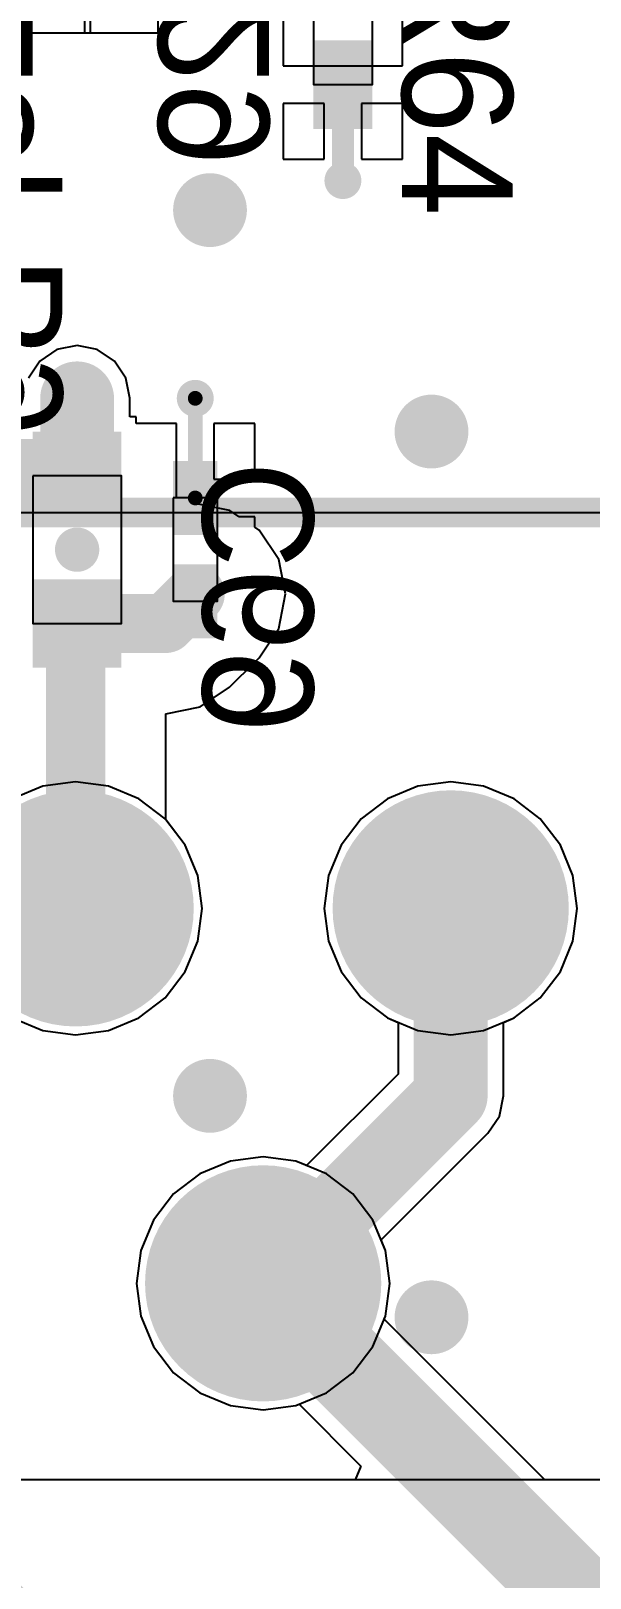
# Model space of a CAD drawing. Header units: millimetres. Extents: x 15 to 122, y 23 to 96.
# Drawn here: x 103.79 to 107.57, y 40.23 to 50.71 of the extents above; entities that cross this region are included whole.
import ezdxf

# ---------------------------------------------------------------- set-up
doc = ezdxf.new("R2010")
doc.units = ezdxf.units.MM
for name, color, linetype in [('Bottom Modules', 3, 'Continuous'), ('BottomLayer', 5, 'Continuous'), ('BottomOverlay', 54, 'Continuous'), ('BottomPaste', 16, 'Continuous'), ('TopLayer', 1, 'Continuous'), ('TopOverlay', 2, 'Continuous'), ('TopPaste', 8, 'Continuous'), ('TopSolder', 216, 'Continuous'), ('Upper Modules', 80, 'Continuous')]:
    doc.layers.add(name, color=color, linetype=linetype)
doc.styles.get("Standard").update_dxf_attribs({"font": 'ARExthalf2.shx', "width": 0.1})

msp = doc.modelspace()

# ---------------------------------------------------------------- linework, layer by layer
at = {"layer": 'Bottom Modules'}
for points in [[(103.80000068, 47.69999858), (103.80000068, 46.69999804), (104.39999948, 46.69999804), (104.39999948, 47.69999858)], [(104.7499937, 47.55002428), (104.7499937, 46.85000028), (105.0499931, 46.85000028), (105.0499931, 47.55002428)]]:
    msp.add_lwpolyline(points, close=True, dxfattribs=at)
at = {"layer": 'BottomLayer'}
for p, q in [((104.15000506, 51.24601638), (104.15000506, 50.69999258)), ((104.65000406, 50.69999258), (104.65000406, 51.24601638)), ((104.15000506, 50.69999258), (104.65000406, 50.69999258)), ((103.96343698, 48.55469334), (103.84766378, 48.47733763999999)), ((104.10000008, 48.58185864), (103.96343698, 48.55469334)), ((104.23656318, 48.55469334), (104.10000008, 48.58185864)), ((104.35233638, 48.47733763999999), (104.23656318, 48.55469334)), ((103.84766378, 48.47733763999999), (103.77030808, 48.36156444)), ((104.42969208, 48.36156444), (104.35233638, 48.47733763999999)), ((104.45685738, 48.22500134), (104.42969208, 48.36156444)), ((104.45685738, 48.09999778), (104.45685738, 48.22500134)), ((104.49999928, 48.09999778), (104.45685738, 48.09999778)), ((104.49999928, 48.05402377999999), (104.49999928, 48.09999778)), ((104.7729934, 48.05402377999999), (104.49999928, 48.05402377999999)), ((104.7729934, 47.55002428), (104.7729934, 48.05402377999999)), ((105.3039931, 48.05402377999999), (105.0269934, 48.05402377999999)), ((105.0269934, 48.05402377999999), (105.0269934, 47.67702428)), ((105.3039931, 47.67702428), (105.3039931, 48.05402377999999)), ((105.0269934, 47.67702428), (105.3039931, 47.67702428)), ((104.8999934, 47.55002428), (104.7729934, 47.55002428)), ((104.8999934, 47.51180236), (104.8999934, 47.55002428)), ((104.90000102, 47.51180489999999), (104.8999934, 47.51180236)), ((105.1341306, 47.465234), (104.90000102, 47.51180489999999)), ((105.19730294, 47.42302428), (105.1341306, 47.465234)), ((105.3039931, 47.42302428), (105.19730294, 47.42302428)), ((105.3039931, 47.35167822), (105.3039931, 47.42302428)), ((105.33257826, 47.33257742), (105.3039931, 47.35167822)), ((105.46519166, 47.13410944), (105.33257826, 47.33257742)), ((105.51175494, 46.90000018), (105.46519166, 47.13410944)), ((105.46519166, 46.66589346), (105.51175494, 46.90000018)), ((105.33257826, 46.46742548), (105.46519166, 46.66589346)), ((105.13257358, 46.26742334), (105.30757196, 46.44242172)), ((105.30757196, 46.44242172), (105.33257826, 46.46742548)), ((105.30757196, 46.44242172), (105.3075745, 46.44241917999999)), ((105.3075745, 46.44241917999999), (105.30757196, 46.44242172)), ((104.93410814, 46.13480994), (105.13257358, 46.26742334)), ((104.70176164, 46.08859464), (104.93410814, 46.13480994)), ((104.70176164, 45.36899486), (104.70176164, 46.08859464)), ((106.40810824, 45.59809778), (106.201337, 45.51244897999999)), ((106.63000264, 45.62731032), (106.40810824, 45.59809778)), ((106.85189704, 45.59809778), (106.63000264, 45.62731032)), ((107.05866828, 45.51244897999999), (106.85189704, 45.59809778)), ((106.201337, 45.51244897999999), (106.02377576, 45.37620338)), ((107.23622952, 45.37620338), (107.05866828, 45.51244897999999)), ((104.83247512, 45.19864468), (104.70176164, 45.36899486)), ((106.02377576, 45.37620338), (105.88753016, 45.19864468)), ((107.37247512, 45.19864468), (107.23622952, 45.37620338)), ((104.91812392, 44.9918709), (104.83247512, 45.19864468)), ((105.88753016, 45.19864468), (105.80188136, 44.9918709)), ((107.45812392, 44.9918709), (107.37247512, 45.19864468)), ((104.94733646, 44.7699765), (104.91812392, 44.9918709)), ((105.80188136, 44.9918709), (105.77266882, 44.7699765)), ((107.48733646, 44.7699765), (107.45812392, 44.9918709)), ((104.91812392, 44.54808209999999), (104.94733646, 44.7699765)), ((105.77266882, 44.7699765), (105.80188136, 44.54808209999999)), ((107.45812392, 44.54808209999999), (107.48733646, 44.7699765)), ((104.83247512, 44.34130832), (104.91812392, 44.54808209999999)), ((105.80188136, 44.54808209999999), (105.88753016, 44.34130832)), ((107.37247512, 44.34130832), (107.45812392, 44.54808209999999)), ((104.69622952, 44.16374962), (104.83247512, 44.34130832)), ((105.88753016, 44.34130832), (106.02377576, 44.16374962)), ((107.23622952, 44.16374962), (107.37247512, 44.34130832)), ((104.51866828, 44.02750401999999), (104.69622952, 44.16374962)), ((106.02377576, 44.16374962), (106.201337, 44.02750401999999)), ((107.05866828, 44.02750401999999), (107.23622952, 44.16374962)), ((103.661337, 44.02750401999999), (103.86810824, 43.94185522)), ((104.31189704, 43.94185522), (104.51866828, 44.02750401999999)), ((106.201337, 44.02750401999999), (106.40810824, 43.94185522)), ((106.85189704, 43.94185522), (107.05866828, 44.02750401999999)), ((103.86810824, 43.94185522), (104.09000264, 43.91264268)), ((104.09000264, 43.91264268), (104.31189704, 43.94185522)), ((106.40810824, 43.94185522), (106.63000264, 43.91264268)), ((106.63000264, 43.91264268), (106.85189704, 43.94185522)), ((105.36000264, 43.08731032), (105.13810824, 43.05809778)), ((105.58189704, 43.05809778), (105.36000264, 43.08731032)), ((104.931337, 42.97244898), (104.75377576, 42.83620338)), ((105.13810824, 43.05809778), (104.931337, 42.97244898)), ((105.78866828, 42.97244898), (105.58189704, 43.05809778)), ((105.96622952, 42.83620338), (105.78866828, 42.97244898)), ((104.75377576, 42.83620338), (104.61753016, 42.65864467999999)), ((106.10247512, 42.65864467999999), (105.96622952, 42.83620338)), ((104.61753016, 42.65864467999999), (104.53188136, 42.4518709)), ((106.18812392, 42.4518709), (106.10247512, 42.65864467999999)), ((104.53188136, 42.4518709), (104.50266882, 42.2299765)), ((106.21733646, 42.2299765), (106.18812392, 42.4518709)), ((104.50266882, 42.2299765), (104.53188136, 42.0080821)), ((106.18812392, 42.0080821), (106.21733646, 42.2299765)), ((104.53188136, 42.0080821), (104.61753016, 41.80130832)), ((106.17949808, 41.98725664), (106.18812392, 42.0080821)), ((107.2667527, 40.90000202), (106.17949808, 41.98725664)), ((104.61753016, 41.80130832), (104.75377576, 41.62374962)), ((104.75377576, 41.62374962), (104.931337, 41.48750402)), ((104.931337, 41.48750402), (105.13810824, 41.40185521999999)), ((105.13810824, 41.40185521999999), (105.36000264, 41.37264268)), ((105.36000264, 41.37264268), (105.58189704, 41.40185521999999)), ((105.58189704, 41.40185521999999), (105.60273266, 41.41048614)), ((105.60273266, 41.41048614), (106.02082936, 40.99239198)), ((106.02082936, 40.99239198), (105.98255918, 40.90000202)), ((105.98255918, 40.90000202), (103.2568547, 40.90000202)), ((110.10000078, 40.90000202), (107.2667527, 40.90000202))]:
    msp.add_line(p, q, dxfattribs=at)
for points, const_width in [([(104.87496932, 49.49998481999999, 1), (105.12496628, 49.49998481999999, 1)], 0.2499995), ([(103.9750016, 48.22500134, 1), (104.22499856, 48.22500134, 1)], 0.2499995), ([(104.03750084, 48.22500134, 1), (104.16249932, 48.22500134, 1)], 0.12499848), ([(104.83749162, 48.2250242, 1), (104.9624901, 48.2250242, 1)], 0.12499848), ([(104.87499218, 48.2250242, 1), (104.92498954, 48.2250242, 1)], 0.0499999), ([(104.87499472, 48.22502166, 1), (104.92499208, 48.22502166, 1)], 0.0499999), ([(104.87499472, 48.22502166, 1), (104.92499208, 48.22502166, 1)], 0.0499999), ([(106.37496886, 47.99998528, 1), (106.62496582, 47.99998528, 1)], 0.2499995), ([(103.9750016, 47.69999858, 1), (104.22499856, 47.69999858, 1)], 0.2499995), ([(103.9750016, 47.69999858, 1), (104.22499856, 47.69999858, 1)], 0.2499995), ([(104.87499472, 47.55002428, 1), (104.92499208, 47.55002428, 1)], 0.0499999), ([(104.77499746, 46.87499642, 1), (104.97499706, 46.87499642, 1)], 0.1999996), ([(104.77499746, 46.87499642, 1), (104.97499706, 46.87499642, 1)], 0.1999996), ([(104.80000122, 46.90000018, 1), (105.00000082, 46.90000018, 1)], 0.1999996), ([(103.99000792, 46.69000822, 1), (104.19000752, 46.69000822, 1)], 0.1999996), ([(103.99000792, 46.69000822, 1), (104.19000752, 46.69000822, 1)], 0.1999996), ([(104.00000028, 46.70000057999999, 1), (104.19999988, 46.70000057999999, 1)], 0.1999996), ([(104.00000028, 46.69999804, 1), (104.19999988, 46.69999804, 1)], 0.1999996), ([(104.59999908, 46.69999804, 1), (104.79999868, 46.69999804, 1)], 0.1999996), ([(104.59999908, 46.69999804, 1), (104.79999868, 46.69999804, 1)], 0.1999996), ([(103.71500466, 44.7699765, 1), (104.46500062, 44.7699765, 1)], 0.7499985), ([(106.25500466, 44.7699765, 1), (107.00500062, 44.7699765, 1)], 0.7499985), ([(103.99000792, 44.76997904, 1), (104.19000752, 44.76997904, 1)], 0.1999996), ([(104.87496932, 43.49998666, 1), (105.12496628, 43.49998666, 1)], 0.2499995), ([(104.98500466, 42.2299765, 1), (105.73500062, 42.2299765, 1)], 0.7499985), ([(105.21000802, 42.22997904, 1), (105.51000742, 42.22997904, 1)], 0.2999994), ([(106.37496886, 41.99998712, 1), (106.62496582, 41.99998712, 1)], 0.2499995)]:
    msp.add_lwpolyline(points, format="xyb", close=True, dxfattribs=dict(at, const_width=const_width))
for points, const_width in [([(104.10000008, 47.69999858), (104.10000008, 48.22500134)], 0.499999), ([(104.89999086, 48.2250242), (104.8999934, 48.22502166)], 0.0999998), ([(104.8999934, 47.55002428), (104.8999934, 48.22502166)], 0.0999998), ([(101.55000772, 47.69999858), (104.10000008, 47.69999858)], 0.499999), ([(104.69999888, 46.69999804), (104.87499726, 46.87499642)], 0.3999992), ([(104.87499726, 46.87499642), (104.90000102, 46.90000018)], 0.3999992), ([(104.09000772, 46.69000822), (104.10000008, 46.70000057999999)], 0.3999992), ([(104.09000772, 44.76997904), (104.09000772, 46.69000822)], 0.3999992), ([(104.10000008, 46.69999804), (104.69999888, 46.69999804)], 0.3999992), ([(105.36000772, 42.22997904), (108.66002652, 38.92996024)], 0.5999987999999999), ([(102.8999974, 40.65000506), (104.89999848, 38.65000398)], 0.499999)]:
    msp.add_lwpolyline(points, dxfattribs=dict(at, const_width=const_width))
for points in [[(104.39999948, 47.99999798), (103.80000068, 47.99999798), (104.39999948, 47.39999917999999), (103.80000068, 47.39999917999999)], [(104.7499937, 47.30002477999999), (105.0499931, 47.30002477999999), (104.7499937, 47.80002378), (105.0499931, 47.80002378)], [(104.7499937, 46.60000077999999), (105.0499931, 46.60000077999999), (104.7499937, 47.09999978), (105.0499931, 47.09999978)], [(104.39999948, 46.99999743999999), (103.80000068, 46.99999743999999), (104.39999948, 46.39999864), (103.80000068, 46.39999864)]]:
    msp.add_solid(points, dxfattribs=at)
at = {"layer": 'BottomOverlay'}
for points, const_width in [([(104.14999998, 47.19999958, 1), (104.05000018, 47.19999958, 1)], 0.1999996), ([(104.00000028, 47.19999958, 1), (104.10000008, 47.19999958, 1)], 0.0999998), ([(104.10000008, 47.19999958, 1), (104.19999988, 47.19999958, 1)], 0.0999998)]:
    msp.add_lwpolyline(points, format="xyb", close=True, dxfattribs=dict(at, const_width=const_width))
at = {"layer": 'BottomPaste'}
for points in [[(104.39999948, 47.99999798), (103.80000068, 47.99999798), (104.39999948, 47.39999917999999), (103.80000068, 47.39999917999999)], [(104.39999948, 47.99999798), (103.80000068, 47.99999798), (104.39999948, 47.39999917999999), (103.80000068, 47.39999917999999)], [(104.7499937, 47.30002477999999), (105.0499931, 47.30002477999999), (104.7499937, 47.80002378), (105.0499931, 47.80002378)], [(104.7499937, 47.30002477999999), (105.0499931, 47.30002477999999), (104.7499937, 47.80002378), (105.0499931, 47.80002378)], [(104.7499937, 46.60000077999999), (105.0499931, 46.60000077999999), (104.7499937, 47.09999978), (105.0499931, 47.09999978)], [(104.7499937, 46.60000077999999), (105.0499931, 46.60000077999999), (104.7499937, 47.09999978), (105.0499931, 47.09999978)], [(104.39999948, 46.99999743999999), (103.80000068, 46.99999743999999), (104.39999948, 46.39999864), (103.80000068, 46.39999864)], [(104.39999948, 46.99999743999999), (103.80000068, 46.99999743999999), (104.39999948, 46.39999864), (103.80000068, 46.39999864)]]:
    msp.add_solid(points, dxfattribs=at)
at = {"layer": 'TopLayer'}
for p, q in [((104.19000244, 50.7000002), (104.19000244, 51.50000113999999)), ((105.4960044, 50.85398516), (105.4960044, 50.47698566)), ((106.3040038, 50.47698566), (106.3040038, 50.85398516)), ((103.71000848, 50.7000002), (104.19000244, 50.7000002)), ((105.4960044, 50.47698566), (106.3040038, 50.47698566)), ((105.7730041, 50.22298566), (105.4960044, 50.22298566)), ((105.4960044, 50.22298566), (105.4960044, 49.84598616)), ((105.7730041, 49.84598616), (105.7730041, 50.22298566)), ((106.3040038, 50.22298566), (106.0270041, 50.22298566)), ((106.0270041, 50.22298566), (106.0270041, 49.84598616)), ((106.3040038, 49.84598616), (106.3040038, 50.22298566)), ((105.4960044, 49.84598616), (105.7730041, 49.84598616)), ((106.0270041, 49.84598616), (106.3040038, 49.84598616)), ((103.86810824, 45.59809778), (103.661337, 45.51244897999999)), ((104.09000264, 45.62731032), (103.86810824, 45.59809778)), ((104.31189704, 45.59809778), (104.09000264, 45.62731032)), ((104.51866828, 45.51244897999999), (104.31189704, 45.59809778)), ((106.40810824, 45.59809778), (106.201337, 45.51244897999999)), ((106.63000264, 45.62731032), (106.40810824, 45.59809778)), ((106.85189704, 45.59809778), (106.63000264, 45.62731032)), ((107.05866828, 45.51244897999999), (106.85189704, 45.59809778)), ((104.69622952, 45.37620338), (104.51866828, 45.51244897999999)), ((106.201337, 45.51244897999999), (106.02377576, 45.37620338)), ((107.23622952, 45.37620338), (107.05866828, 45.51244897999999)), ((104.83247512, 45.19864468), (104.69622952, 45.37620338)), ((106.02377576, 45.37620338), (105.88753016, 45.19864468)), ((107.37247512, 45.19864468), (107.23622952, 45.37620338)), ((104.91812392, 44.9918709), (104.83247512, 45.19864468)), ((105.88753016, 45.19864468), (105.80188136, 44.9918709)), ((107.45812392, 44.9918709), (107.37247512, 45.19864468)), ((104.94733646, 44.7699765), (104.91812392, 44.9918709)), ((105.80188136, 44.9918709), (105.77266882, 44.7699765)), ((107.48733646, 44.7699765), (107.45812392, 44.9918709)), ((104.91812392, 44.54808209999999), (104.94733646, 44.7699765)), ((105.77266882, 44.7699765), (105.80188136, 44.54808209999999)), ((107.45812392, 44.54808209999999), (107.48733646, 44.7699765)), ((104.83247512, 44.34130832), (104.91812392, 44.54808209999999)), ((105.80188136, 44.54808209999999), (105.88753016, 44.34130832)), ((107.37247512, 44.34130832), (107.45812392, 44.54808209999999)), ((104.69622952, 44.16374962), (104.83247512, 44.34130832)), ((105.88753016, 44.34130832), (106.02377576, 44.16374962)), ((107.23622952, 44.16374962), (107.37247512, 44.34130832)), ((104.51866828, 44.02750401999999), (104.69622952, 44.16374962)), ((106.02377576, 44.16374962), (106.201337, 44.02750401999999)), ((107.05866828, 44.02750401999999), (107.23622952, 44.16374962)), ((103.661337, 44.02750401999999), (103.86810824, 43.94185522)), ((104.31189704, 43.94185522), (104.51866828, 44.02750401999999)), ((106.201337, 44.02750401999999), (106.27315042, 43.99775808)), ((106.98686502, 43.99776061999999), (107.05866828, 44.02750401999999)), ((103.86810824, 43.94185522), (104.09000264, 43.91264268)), ((104.09000264, 43.91264268), (104.31189704, 43.94185522)), ((106.27315042, 43.99775808), (106.27315042, 43.64779434)), ((106.98686502, 43.49997904), (106.98686502, 43.99776061999999)), ((106.27315042, 43.64779434), (105.65370792, 43.02835184)), ((106.95969972, 43.36341594), (106.98686502, 43.49997904)), ((106.88234402, 43.24764274), (106.95969972, 43.36341594)), ((106.15838052, 42.52367924), (106.88234402, 43.24764274)), ((105.36000264, 43.08731032), (105.13810824, 43.05809778)), ((105.58189704, 43.05809778), (105.36000264, 43.08731032)), ((104.931337, 42.97244898), (104.75377576, 42.83620338)), ((105.13810824, 43.05809778), (104.931337, 42.97244898)), ((105.65370792, 43.02835184), (105.58189704, 43.05809778)), ((104.75377576, 42.83620338), (104.61753016, 42.65864467999999)), ((104.61753016, 42.65864467999999), (104.53188136, 42.4518709)), ((104.53188136, 42.4518709), (104.50266882, 42.2299765)), ((106.18812392, 42.4518709), (106.15838052, 42.52367924)), ((106.21733646, 42.2299765), (106.18812392, 42.4518709)), ((104.50266882, 42.2299765), (104.53188136, 42.0080821)), ((106.18812392, 42.0080821), (106.21733646, 42.2299765)), ((104.53188136, 42.0080821), (104.61753016, 41.80130832)), ((106.10247512, 41.80130832), (106.18812392, 42.0080821)), ((104.61753016, 41.80130832), (104.75377576, 41.62374962)), ((105.96622952, 41.62374962), (106.10247512, 41.80130832)), ((104.75377576, 41.62374962), (104.931337, 41.48750402)), ((105.78866828, 41.48750402), (105.96622952, 41.62374962)), ((104.931337, 41.48750402), (105.13810824, 41.40185521999999)), ((105.13810824, 41.40185521999999), (105.36000264, 41.37264268)), ((105.36000264, 41.37264268), (105.58189704, 41.40185521999999)), ((105.58189704, 41.40185521999999), (105.78866828, 41.48750402)), ((110.10000078, 40.90000202), (94.19999956, 40.90000202))]:
    msp.add_line(p, q, dxfattribs=at)
for points, const_width in [([(105.9000041, 49.70002505999999), (105.9000041, 50.34998565999999)], 0.1499997), ([(106.63000772, 43.49997904), (106.63000772, 44.76997904)], 0.499999), ([(105.36000772, 42.22997904), (106.63000772, 43.49997904)], 0.499999)]:
    msp.add_lwpolyline(points, dxfattribs=dict(at, const_width=const_width))
for points, const_width in [([(105.86250354, 50.34998565999999, 1), (105.93750466, 50.34998565999999, 1)], 0.07499858), ([(105.83750486, 49.70002505999999, 1), (105.96250334, 49.70002505999999, 1)], 0.12499848), ([(104.87496932, 49.49998481999999, 1), (105.12496628, 49.49998481999999, 1)], 0.2499995), ([(105.86250354, 49.70002505999999, 1), (105.93750466, 49.70002505999999, 1)], 0.07499858), ([(106.37496886, 47.99998528, 1), (106.62496582, 47.99998528, 1)], 0.2499995), ([(103.71500466, 44.7699765, 1), (104.46500062, 44.7699765, 1)], 0.7499985), ([(106.25500466, 44.7699765, 1), (107.00500062, 44.7699765, 1)], 0.7499985), ([(106.50500924, 44.76997904, 1), (106.7550062, 44.76997904, 1)], 0.2499995), ([(104.87496932, 43.49998666, 1), (105.12496628, 43.49998666, 1)], 0.2499995), ([(106.50500924, 43.49997904, 1), (106.7550062, 43.49997904, 1)], 0.2499995), ([(106.50500924, 43.49997904, 1), (106.7550062, 43.49997904, 1)], 0.2499995), ([(104.98500466, 42.2299765, 1), (105.73500062, 42.2299765, 1)], 0.7499985), ([(105.23500924, 42.22997904, 1), (105.4850062, 42.22997904, 1)], 0.2499995), ([(106.37496886, 41.99998712, 1), (106.62496582, 41.99998712, 1)], 0.2499995)]:
    msp.add_lwpolyline(points, format="xyb", close=True, dxfattribs=dict(at, const_width=const_width))
msp.add_solid([(105.7500044, 50.09998616), (106.0500038, 50.09998616), (105.7500044, 50.59998516), (106.0500038, 50.59998516)], dxfattribs=at)
at = {"layer": 'TopOverlay', "const_width": 0.1999996}
for points in [[(94.26222702, 47.4519625), (103.9622254, 47.4519625)], [(103.9622254, 47.4519625), (110.11182702, 47.4519625)]]:
    msp.add_lwpolyline(points, dxfattribs=at)
at = {"layer": 'TopOverlay', "const_width": 0.0999998}
msp.add_lwpolyline([(103.9122255, 47.4519625, 1), (104.0122253, 47.4519625, 1)], format="xyb", close=True, dxfattribs=at)
msp.add_lwpolyline([(103.9122255, 47.4519625, 1), (104.0122253, 47.4519625, 1)], format="xyb", close=True, dxfattribs=at)
at = {"layer": 'TopPaste'}
msp.add_solid([(105.7500044, 50.09998616), (106.0500038, 50.09998616), (105.7500044, 50.59998516), (106.0500038, 50.59998516)], dxfattribs=at)
msp.add_solid([(105.7500044, 50.09998616), (106.0500038, 50.09998616), (105.7500044, 50.59998516), (106.0500038, 50.59998516)], dxfattribs=at)
at = {"layer": 'TopSolder', "const_width": 0.7999984}
for points in [[(103.69000344, 44.7699765, 1), (104.49000184, 44.7699765, 1)], [(103.69000344, 44.7699765, 1), (104.49000184, 44.7699765, 1)], [(106.23000344, 44.7699765, 1), (107.03000184, 44.7699765, 1)], [(106.23000344, 44.7699765, 1), (107.03000184, 44.7699765, 1)], [(104.96000344, 42.2299765, 1), (105.76000184, 42.2299765, 1)], [(104.96000344, 42.2299765, 1), (105.76000184, 42.2299765, 1)]]:
    msp.add_lwpolyline(points, format="xyb", close=True, dxfattribs=at)
at = {"layer": 'TopSolder'}
msp.add_solid([(105.7000045, 50.04998626), (106.1000037, 50.04998626), (105.7000045, 50.64998506), (106.1000037, 50.64998506)], dxfattribs=at)
msp.add_solid([(105.7000045, 50.04998626), (106.1000037, 50.04998626), (105.7000045, 50.64998506), (106.1000037, 50.64998506)], dxfattribs=at)
at = {"layer": 'Upper Modules'}
for points in [[(105.7000045, 51.05000966), (105.7000045, 50.34998566), (106.1000037, 50.34998566), (106.1000037, 51.05000966)], [(110.11182702, 47.4519625), (110.11182702, 25.07997524000001), (94.26222702, 25.07997524000001), (94.26222702, 47.4519625)]]:
    msp.add_lwpolyline(points, close=True, dxfattribs=at)

# ---------------------------------------------------------------- texts
at = {"layer": 'BottomOverlay', "text_generation_flag": 2}
for s, p in [('C123', (103.80000068, 52.19999974)), ('C129', (105.40000002, 52.19999974)), ('FB9', (104.00000028, 49.800002)), ('C69', (105.70000196, 47.80000092))]:
    msp.add_text(s, height=0.75000104, rotation=90, dxfattribs=at).set_placement(p)
at = {"layer": 'TopOverlay'}
msp.add_text('R64', height=0.75000104, rotation=270, dxfattribs=at).set_placement((106.30000076, 51.30000154))

doc.saveas('drawing.dxf')
